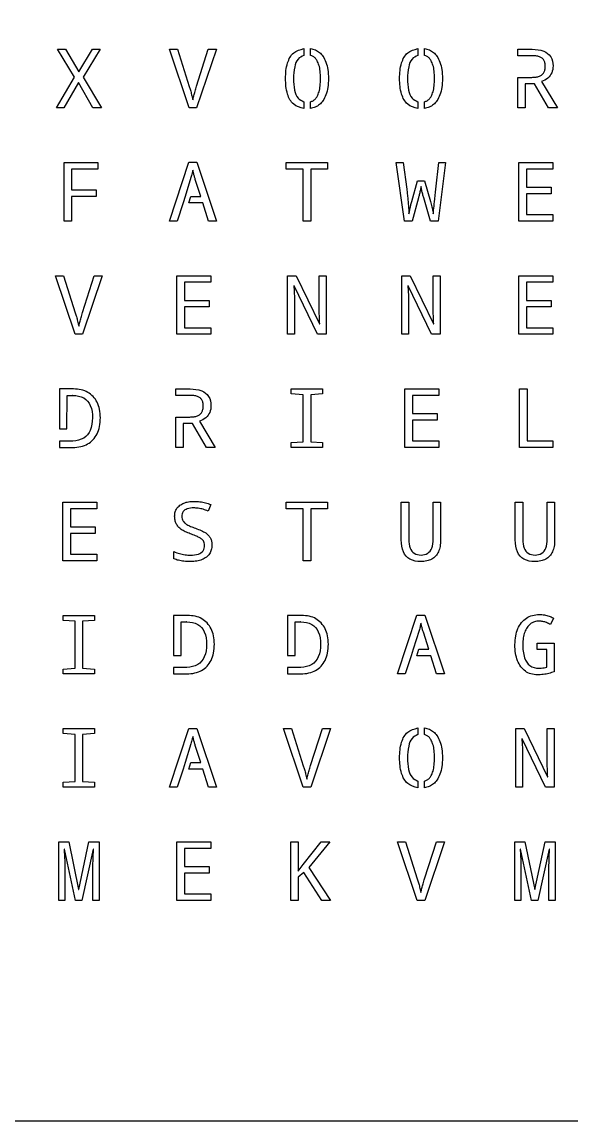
# Model space of a CAD drawing. Extents: x 0 to 500, y 0 to 500.
# Drawn here: x 250 to 375, y 0 to 250 of the extents above; entities that cross this region are included whole.
import ezdxf

# ---------------------------------------------------------------- set-up
doc = ezdxf.new("R2010")
doc.units = 0
doc.layers.add('Layer_1', color=7, linetype='CONTINUOUS')
doc.layers.add('letters', color=7, linetype='CONTINUOUS')

msp = doc.modelspace()

# ---------------------------------------------------------------- linework, layer by layer
at = {"layer": 'Layer_1', "color": 7}
msp.add_lwpolyline([(-0.000001, 500.00001), (500.000091, 500.00001), (500.000091, 0.000084), (-0.000001, 0.000084)], close=True, dxfattribs=at)
at = {"layer": 'letters', "color": 1}
for points in [[(268.093058, 230.457661), (266.160488, 230.457661), (262.908971, 236.243979), (259.556708, 230.457661), (257.825624, 230.457661), (261.974732, 237.419467), (258.109559, 243.779865), (259.932236, 243.779865), (262.963925, 238.686078), (266.023116, 243.779865), (267.772489, 243.779865), (263.907323, 237.474141)], [(314.150931, 231.860931)], [(340.106265, 231.860931)], [(261.278635, 204.704071), (259.575027, 204.704071), (259.575027, 218.026266), (267.277903, 218.026266), (267.277903, 216.531846), (261.278635, 216.531846), (261.278635, 211.829883), (266.929844, 211.829883), (266.929844, 210.335463), (261.278635, 210.335463)], [(315.726339, 204.704071), (314.013559, 204.704071), (314.013559, 216.531846), (310.185012, 216.531846), (310.185012, 218.026266), (319.545732, 218.026266), (319.545732, 216.531846), (315.726339, 216.531846)], [(370.860955, 204.704071), (363.148933, 204.704071), (363.148933, 218.026266), (370.860955, 218.026266), (370.860955, 216.531846), (364.852532, 216.531846), (364.852532, 212.413077), (370.503767, 212.413077), (370.503767, 210.936887), (364.852532, 210.936887), (364.852532, 206.198491), (370.860955, 206.198491)], [(292.995059, 178.950482), (285.28301, 178.950482), (285.28301, 192.27265), (292.995059, 192.27265), (292.995059, 190.77823), (286.986636, 190.77823), (286.986636, 186.659488), (292.637845, 186.659488), (292.637845, 185.183272), (286.986636, 185.183272), (286.986636, 180.444875), (292.995059, 180.444875)], [(370.860955, 178.950482), (363.148933, 178.950482), (363.148933, 192.27265), (370.860955, 192.27265), (370.860955, 190.77823), (364.852532, 190.77823), (364.852532, 186.659488), (370.503767, 186.659488), (370.503767, 185.183272), (364.852532, 185.183272), (364.852532, 180.444875), (370.860955, 180.444875)], [(318.419136, 153.196867), (311.311581, 153.196867), (311.311581, 154.317695), (314.013559, 154.49994), (314.013559, 165.216014), (311.311581, 165.398259), (311.311581, 166.519061), (318.419136, 166.519061), (318.419136, 165.398259), (315.726339, 165.216014), (315.726339, 154.49994), (318.419136, 154.317695)], [(344.905674, 153.196867), (337.193625, 153.196867), (337.193625, 166.519061), (344.905674, 166.519061), (344.905674, 165.024641), (338.897251, 165.024641), (338.897251, 160.905872), (344.548486, 160.905872), (344.548486, 159.429683), (338.897251, 159.429683), (338.897251, 154.691286), (344.905674, 154.691286)], [(363.295486, 153.196867), (363.295486, 166.519061), (365.008239, 166.519061), (365.008239, 154.709516), (370.824337, 154.709516), (370.824337, 153.196867)], [(261.590049, 154.663955)], [(261.590049, 153.196867)], [(267.039751, 127.443251), (259.327732, 127.443251), (259.327732, 140.765472), (267.039751, 140.765472), (267.039751, 139.271052), (261.031339, 139.271052), (261.031339, 135.152283), (266.682538, 135.152283), (266.682538, 133.676094), (261.031339, 133.676094), (261.031339, 128.937671), (267.039751, 128.937671)], [(315.726339, 127.443251), (314.013559, 127.443251), (314.013559, 139.271052), (310.185012, 139.271052), (310.185012, 140.765472), (319.545732, 140.765472), (319.545732, 139.271052), (315.726339, 139.271052)], [(284.586945, 127.889762)], [(266.508548, 101.689662), (259.401003, 101.689662), (259.401003, 102.810463), (262.102965, 102.992735), (262.102965, 113.708836), (259.401003, 113.891081), (259.401003, 115.011883), (266.508548, 115.011883), (266.508548, 113.891081), (263.815729, 113.708836), (263.815729, 102.992735), (266.508548, 102.810463)], [(287.54533, 103.15675)], [(313.500638, 103.15675)], [(287.54533, 101.689662)], [(313.500638, 101.689662)], [(266.508548, 75.936073), (259.401003, 75.936073), (259.401003, 77.056874), (262.102965, 77.239146), (262.102965, 87.95522), (259.401003, 88.137465), (259.401003, 89.258293), (266.508548, 89.258293), (266.508548, 88.137465), (263.815729, 87.95522), (263.815729, 77.239146), (266.508548, 77.056874)], [(340.106265, 77.33937)], [(292.995059, 50.182484), (285.28301, 50.182484), (285.28301, 63.504678), (292.995059, 63.504678), (292.995059, 62.010258), (286.986636, 62.010258), (286.986636, 57.891516), (292.637845, 57.891516), (292.637845, 56.4153), (286.986636, 56.4153), (286.986636, 51.676903), (292.995059, 51.676903)], [(320.223489, 50.182484), (318.290892, 50.182484), (314.169266, 56.542882), (312.88699, 55.504075), (312.88699, 50.182484), (311.183364, 50.182484), (311.183364, 63.504678), (312.88699, 63.504678), (312.88699, 56.843607), (313.99525, 58.37446), (318.144366, 63.504678), (320.058627, 63.504678), (315.286681, 57.700143)]]:
    msp.add_lwpolyline(points, close=True, dxfattribs=at)
for points in [[(292.427184, 243.779865), (294.249872, 243.779865), (289.771032, 230.457661), (288.058251, 230.457661), (283.597747, 243.779865), (285.392945, 243.779865), (288.094923, 235.332741)], [(289.752696, 235.387404), (292.427184, 243.779865)], [(314.150931, 243.943889), (314.150931, 242.413017)], [(315.689694, 242.413017), (315.689694, 243.943889)], [(340.106265, 243.943889), (340.106265, 242.413017)], [(341.645002, 242.413017), (341.645002, 243.943889)], [(366.034082, 242.331007), (364.577762, 242.331007), (362.865009, 242.331007), (362.865009, 243.779865), (366.134835, 243.779865)], [(362.865009, 237.401243), (364.577762, 237.401243), (366.079855, 237.401243)], [(368.250602, 236.426224), (371.886771, 230.457661), (369.880938, 230.457661), (366.67522, 235.961507), (364.577762, 235.961507), (364.577762, 230.457661), (362.865009, 230.457661), (362.865009, 237.401243)], [(315.653076, 230.320977), (315.653076, 231.842728)], [(341.608384, 230.320977), (341.608384, 231.842728)], [(288.4796, 214.590916), (287.160653, 210.335463), (286.675221, 208.831942), (285.337991, 204.704071), (283.597747, 204.704071), (288.021633, 218.080929), (289.80765, 218.080929), (294.249872, 204.704071), (292.491292, 204.704071), (291.172397, 208.831942), (287.975834, 208.831942), (288.461265, 210.335463)], [(340.252817, 209.970973), (338.823988, 204.704071), (337.083744, 204.704071), (335.224438, 218.026266), (336.78151, 218.026266), (337.587511, 211.984796)], [(344.246226, 211.984796), (344.887365, 218.026266), (346.444411, 218.026266), (344.731658, 204.704071), (342.991414, 204.704071), (341.452676, 209.989203)], [(288.461265, 210.335463), (290.686966, 210.335463), (289.468798, 214.199094)], [(338.750698, 209.187304), (340.042156, 213.889267)], [(340.042156, 213.889267), (341.663338, 213.889267), (342.991414, 209.141769)], [(266.471903, 192.27265), (268.294591, 192.27265), (263.815729, 178.950482), (262.102965, 178.950482), (257.642439, 192.27265), (259.43764, 192.27265), (262.139599, 183.825536)], [(263.797412, 183.880225), (266.471903, 192.27265)], [(312.062654, 186.176518), (312.062654, 178.950482), (310.487298, 178.950482), (310.487298, 192.27265), (312.438203, 192.27265), (317.732198, 181.301438), (317.787126, 181.301438)], [(317.658909, 184.982824), (317.658909, 192.27265), (319.2526, 192.27265), (319.2526, 178.950482)], [(338.017961, 186.176518), (338.017961, 178.950482), (336.442606, 178.950482), (336.442606, 192.27265), (338.393511, 192.27265), (343.687506, 181.301438), (343.74246, 181.301438)], [(343.614243, 184.982824), (343.614243, 192.27265), (345.207934, 192.27265), (345.207934, 178.950482)], [(319.2526, 178.950482), (317.283412, 178.950482), (311.971055, 189.976358), (311.897792, 189.976358)], [(345.207934, 178.950482), (343.23872, 178.950482), (337.926362, 189.976358), (337.853099, 189.976358)], [(261.709117, 166.518929), (261.590049, 166.518929), (261.590049, 166.518929), (260.289445, 166.528189), (260.289445, 166.528189), (258.576675, 166.518929), (258.567518, 157.41586)], [(258.567518, 157.41586), (260.252808, 157.41586), (260.289445, 165.070229), (260.289445, 165.070229), (261.590049, 165.070229)], [(261.590049, 165.070229), (261.525935, 165.070229)], [(288.168186, 165.070229), (286.711866, 165.070229), (284.999086, 165.070229), (284.999086, 166.519061), (288.268913, 166.519061)], [(284.999086, 160.140433), (286.711866, 160.140433), (288.213959, 160.140433)], [(290.38468, 159.165443), (294.020875, 153.196867), (292.015016, 153.196867), (288.809324, 158.700703), (286.711866, 158.700703), (286.711866, 153.196867), (284.999086, 153.196867), (284.999086, 160.140433)], [(261.590049, 154.663955), (260.289445, 154.654694), (260.289445, 154.654694), (260.289445, 154.654694), (258.576675, 154.654694), (258.576675, 153.196734), (260.289445, 153.196734), (260.289445, 153.196734), (261.590049, 153.196734)], [(292.97675, 140.246095), (292.390565, 138.751675)], [(336.351007, 132.181674), (336.351007, 140.765472), (338.054606, 140.765472), (338.054606, 132.272796)], [(343.614243, 132.291026), (343.614243, 140.783701), (345.317842, 140.783701)], [(345.317842, 140.783701), (345.317842, 132.145214)], [(362.306288, 132.181674), (362.306288, 140.765472), (364.009914, 140.765472), (364.009914, 132.272796)], [(369.569524, 132.291026), (369.569524, 140.783701), (371.273123, 140.783701)], [(371.273123, 140.783701), (371.273123, 132.145214)], [(284.586945, 127.889762), (284.586945, 129.51179)], [(287.664419, 115.011988), (287.54533, 115.011988), (287.54533, 115.011988), (286.244744, 115.021249), (286.244744, 115.021249), (284.531991, 115.011988), (284.522836, 105.908681)], [(313.619727, 115.011988), (313.500638, 115.011988), (313.500638, 115.011988), (312.200052, 115.021249), (312.200052, 115.021249), (310.487298, 115.011988), (310.478117, 105.908681)], [(340.390215, 111.576559), (339.071267, 107.321106), (338.585836, 105.817559), (337.248606, 101.689662), (335.508362, 101.689662), (339.932248, 115.066572), (341.718265, 115.066572), (346.160513, 101.689662), (344.401907, 101.689662), (343.083012, 105.817559), (339.886449, 105.817559), (340.37188, 107.321106)], [(284.522836, 105.908681), (286.2081, 105.908681), (286.244744, 113.563024), (286.244744, 113.563024), (287.54533, 113.563024)], [(287.54533, 113.563024), (287.481222, 113.563024)], [(310.478117, 105.908681), (312.163407, 105.908681), (312.200052, 113.563024), (312.200052, 113.563024), (313.500638, 113.563024)], [(313.500638, 113.563024), (313.436529, 113.563024)], [(370.970889, 114.419586), (370.311415, 112.943396)], [(340.37188, 107.321106), (342.597581, 107.321106), (341.379413, 111.184711)], [(367.316359, 108.724377), (371.181524, 108.724377), (371.181524, 102.190862)], [(369.48708, 103.257001), (369.48708, 107.229957), (367.316359, 107.229957), (367.316359, 108.724377)], [(287.54533, 103.15675), (286.244744, 103.147754), (286.244744, 103.147754), (286.244744, 103.147754), (284.531991, 103.147754), (284.531991, 101.689768), (286.244744, 101.689768), (286.244744, 101.689768), (287.54533, 101.689768)], [(313.500638, 103.15675), (312.200052, 103.147754), (312.200052, 103.147754), (312.200052, 103.147754), (310.487298, 103.147754), (310.487298, 101.689768), (312.200052, 101.689768), (312.200052, 101.689768), (313.500638, 101.689768)], [(288.4796, 85.822917), (287.160653, 81.567491), (286.675221, 80.063943), (285.337991, 75.936073), (283.597747, 75.936073), (288.021633, 89.312956), (289.80765, 89.312956), (294.249872, 75.936073), (292.491292, 75.936073), (291.172397, 80.063943), (287.975834, 80.063943), (288.461265, 81.567491)], [(318.382491, 89.258293), (320.205179, 89.258293), (315.726339, 75.936073), (314.013559, 75.936073), (309.553028, 89.258293), (311.348252, 89.258293), (314.050204, 80.811179)], [(315.708004, 80.865842), (318.382491, 89.258293)], [(340.106265, 89.422309), (340.106265, 87.891456)], [(341.645002, 87.891456), (341.645002, 89.422309)], [(363.973242, 83.162161), (363.973242, 75.936073), (362.397887, 75.936073), (362.397887, 89.258293), (364.348792, 89.258293), (369.642787, 78.287054), (369.697741, 78.287054)], [(369.569524, 81.96844), (369.569524, 89.258293), (371.163215, 89.258293), (371.163215, 75.936073)], [(288.461265, 81.567491), (290.686966, 81.567491), (289.468798, 85.431122)], [(371.163215, 75.936073), (369.194001, 75.936073), (363.88167, 86.961975), (363.80838, 86.961975)], [(341.608384, 75.799389), (341.608384, 77.321166)], [(259.758212, 58.146654), (259.758212, 50.182484), (258.375174, 50.182484), (258.375174, 63.504678), (260.637494, 63.504678), (262.908971, 52.642791), (262.963925, 52.642791), (265.253735, 63.504678), (267.561854, 63.504678), (267.561854, 50.182484), (266.160488, 50.182484), (266.160488, 58.265107)], [(344.337799, 63.504678), (346.160513, 63.504678), (341.681647, 50.182484), (339.968866, 50.182484), (335.508362, 63.504678), (337.30356, 63.504678), (340.005538, 55.057564)], [(341.663337, 55.112253), (344.337799, 63.504678)], [(363.57941, 58.146654), (363.57941, 50.182484), (362.19638, 50.182484), (362.19638, 63.504678), (364.4587, 63.504678), (366.730174, 52.642791), (366.785128, 52.642791), (369.074912, 63.504678), (371.383057, 63.504678), (371.383057, 50.182484), (369.981692, 50.182484), (369.981692, 58.265107)], [(262.212873, 50.182484), (259.666621, 61.846243), (259.593347, 61.846243)], [(266.288705, 61.82804), (266.215442, 61.82804), (263.623388, 50.182484), (262.212873, 50.182484)], [(366.034082, 50.182484), (363.487811, 61.846243), (363.414548, 61.846243)], [(370.109909, 61.82804), (370.036619, 61.82804), (367.444576, 50.182484), (366.034082, 50.182484)]]:
    msp.add_lwpolyline(points, dxfattribs=at)
for points, knots in [([(314.150931, 230.311875), (313.316811, 230.547252), (311.592482, 231.033834), (310.169162, 233.871811), (309.934635, 237.146158), (310.168541, 240.41737), (311.597553, 243.234228), (313.317226, 243.712177), (314.150931, 243.943889)], [0, 0, 0, 0, 2.496589, 5.161058, 8.769487, 12.351804, 15.000693, 17.493319, 17.493319, 17.493319, 17.493319]), ([(315.689694, 243.943889), (316.063642, 243.865115), (316.799036, 243.710201), (317.773937, 243.092361), (318.622537, 242.144812), (319.283811, 240.8065), (319.684029, 239.074467), (319.795417, 237.136979), (319.683565, 235.19916), (319.280017, 233.466666), (318.614411, 232.129236), (317.759112, 231.1822), (316.775007, 230.563711), (316.03206, 230.402972), (315.653076, 230.320977)], [0, 0, 0, 0, 1.138789, 2.239508, 3.392644, 4.918879, 6.661668, 8.692432, 10.72326, 12.46678, 13.995347, 15.148307, 16.258416, 17.414339, 17.414339, 17.414339, 17.414339]), ([(340.106265, 230.311875), (339.27214, 230.547251), (337.547804, 231.033831), (336.12447, 233.871808), (335.889942, 237.146158), (336.123849, 240.417373), (337.552875, 243.234231), (339.272555, 243.712178), (340.106265, 243.943889)], [0, 0, 0, 0, 2.496603, 5.161076, 8.769506, 12.351823, 15.000716, 17.493355, 17.493355, 17.493355, 17.493355]), ([(341.645002, 243.943889), (342.018949, 243.865115), (342.754343, 243.710201), (343.729244, 243.092361), (344.577845, 242.144812), (345.239118, 240.8065), (345.639336, 239.074467), (345.750725, 237.136979), (345.638872, 235.19916), (345.235325, 233.466666), (344.569719, 232.129236), (343.714419, 231.1822), (342.730314, 230.563711), (341.987367, 230.402972), (341.608384, 230.320977)], [0, 0, 0, 0, 1.138789, 2.239508, 3.392644, 4.918879, 6.661668, 8.692432, 10.72326, 12.46678, 13.995347, 15.148307, 16.258416, 17.414339, 17.414339, 17.414339, 17.414339]), ([(366.134835, 243.779865), (367.041068, 243.741389), (368.633, 243.673801), (370.630078, 242.201783), (371.004989, 240.182241), (370.737571, 238.430976), (369.748919, 237.090578), (368.770919, 236.656932), (368.250602, 236.426224)], [0, 0, 0, 0, 2.679135, 4.706297, 6.872817, 8.459533, 9.941499, 11.626264, 11.626264, 11.626264, 11.626264]), ([(314.150931, 242.413017), (313.676244, 242.170668), (312.611195, 241.626911), (311.934285, 239.535239), (311.763345, 237.134515), (311.924717, 234.734169), (312.601679, 232.635172), (313.673037, 232.099759), (314.150931, 231.860931)], [0, 0, 0, 0, 1.545451, 3.46751, 6.144254, 8.828278, 10.750343, 12.298106, 12.298106, 12.298106, 12.298106]), ([(317.200968, 241.191968), (317.073586, 241.389369), (316.828789, 241.768728), (316.303511, 242.202473), (315.893894, 242.342975), (315.689694, 242.413017)], [0, 0, 0, 0, 0.70261, 1.350247, 1.994041, 1.994041, 1.994041, 1.994041]), ([(317.219277, 233.08201), (317.369323, 233.42352), (317.704246, 234.185816), (317.905283, 235.569274), (317.977934, 237.141133), (317.904339, 238.712936), (317.699732, 240.098999), (317.354837, 240.854786), (317.200968, 241.191968)], [0, 0, 0, 0, 1.11477, 2.488319, 4.155838, 5.835591, 7.210241, 8.317507, 8.317507, 8.317507, 8.317507]), ([(340.106265, 242.413017), (339.631573, 242.170669), (338.566518, 241.626916), (337.889605, 239.53524), (337.718683, 237.134515), (337.88005, 234.734169), (338.557013, 232.635172), (339.628371, 232.099759), (340.106265, 231.860931)], [0, 0, 0, 0, 1.545461, 3.46752, 6.144262, 8.828287, 10.750352, 12.298114, 12.298114, 12.298114, 12.298114]), ([(343.156275, 241.191968), (343.028898, 241.38937), (342.784109, 241.768731), (342.258827, 242.202476), (341.849205, 242.342976), (341.645002, 242.413017)], [0, 0, 0, 0, 0.702603, 1.35024, 1.994045, 1.994045, 1.994045, 1.994045]), ([(343.174585, 233.08201), (343.32463, 233.42352), (343.659553, 234.185816), (343.860591, 235.569274), (343.933241, 237.141133), (343.859647, 238.712936), (343.655039, 240.098999), (343.310144, 240.854786), (343.156275, 241.191968)], [0, 0, 0, 0, 1.11477, 2.488319, 4.155838, 5.835591, 7.210241, 8.317507, 8.317507, 8.317507, 8.317507]), ([(366.079855, 237.401243), (366.398657, 237.411465), (366.982897, 237.430198), (367.77456, 237.624407), (368.402126, 237.961407), (368.843901, 238.477914), (369.088441, 239.152415), (369.151953, 239.909789), (369.089619, 240.660283), (368.848098, 241.314674), (368.407131, 241.810926), (367.772583, 242.124728), (366.964764, 242.304374), (366.364255, 242.321559), (366.034082, 242.331007)], [0, 0, 0, 0, 0.954914, 1.749985, 2.42471, 3.05732, 3.741443, 4.54151, 5.322339, 5.985553, 6.597289, 7.264013, 8.073903, 9.063055, 9.063055, 9.063055, 9.063055]), ([(288.094923, 235.332741), (288.182332, 235.04913), (288.372785, 234.431181), (288.637413, 233.414998), (288.809032, 232.681811), (288.900923, 232.289239)], [0, 0, 0, 0, 0.89024, 1.939713, 3.149276, 3.149276, 3.149276, 3.149276]), ([(288.900923, 232.289239), (288.972293, 232.600289), (289.123513, 233.259345), (289.410943, 234.291871), (289.634979, 235.010046), (289.752696, 235.387404)], [0, 0, 0, 0, 0.957305, 2.028345, 3.214212, 3.214212, 3.214212, 3.214212]), ([(315.653076, 231.842728), (315.866107, 231.914414), (316.29063, 232.057267), (316.836436, 232.495909), (317.08875, 232.882182), (317.219277, 233.08201)], [0, 0, 0, 0, 0.670576, 1.336309, 2.049827, 2.049827, 2.049827, 2.049827]), ([(341.608384, 231.842728), (341.821414, 231.914414), (342.245937, 232.057267), (342.791744, 232.495909), (343.044057, 232.882182), (343.174585, 233.08201)], [0, 0, 0, 0, 0.670576, 1.336309, 2.049827, 2.049827, 2.049827, 2.049827]), ([(314.150931, 231.860931), (314.150931, 231.803559), (314.150931, 231.574069), (314.150931, 231.057717), (314.150931, 230.598737), (314.150931, 230.311875)], [0, 0, 0, 0, 0.172117, 0.688469, 1.549056, 1.549056, 1.549056, 1.549056]), ([(340.106265, 231.860931), (340.106265, 231.803559), (340.106265, 231.574069), (340.106265, 231.057717), (340.106265, 230.598737), (340.106265, 230.311875)], [0, 0, 0, 0, 0.172117, 0.688469, 1.549056, 1.549056, 1.549056, 1.549056]), ([(288.900923, 216.258479), (288.859469, 216.061433), (288.77867, 215.677366), (288.639085, 215.1208), (288.531801, 214.76435), (288.4796, 214.590916)], [0, 0, 0, 0, 0.604054, 1.177375, 1.720683, 1.720683, 1.720683, 1.720683]), ([(289.468798, 214.199094), (289.397875, 214.431653), (289.25771, 214.891255), (289.067997, 215.577862), (288.956166, 216.033433), (288.900923, 216.258479)], [0, 0, 0, 0, 0.729384, 1.441465, 2.136624, 2.136624, 2.136624, 2.136624]), ([(340.848156, 212.558863), (340.784497, 212.22912), (340.66491, 211.609675), (340.470163, 210.745458), (340.321624, 210.216157), (340.252817, 209.970973)], [0, 0, 0, 0, 1.007501, 1.892663, 2.65653, 2.65653, 2.65653, 2.65653]), ([(341.452676, 209.989203), (341.374034, 210.270145), (341.216319, 210.833561), (341.014818, 211.690841), (340.903832, 212.268886), (340.848156, 212.558863)], [0, 0, 0, 0, 0.875167, 1.755103, 2.640869, 2.640869, 2.640869, 2.640869]), ([(337.587511, 211.984796), (337.633518, 211.619777), (337.727656, 210.872894), (337.848282, 209.724426), (337.952088, 208.587084), (338.031484, 207.588533), (338.090031, 206.856783), (338.104453, 206.478299), (338.10956, 206.344276)], [0, 0, 0, 0, 1.103696, 2.258323, 3.46415, 4.529755, 5.263615, 5.665945, 5.665945, 5.665945, 5.665945]), ([(343.650888, 206.344276), (343.674892, 206.624804), (343.752627, 207.533258), (343.962745, 209.412383), (344.139001, 211.011789), (344.246226, 211.984796)], [0, 0, 0, 0, 0.844637, 2.735254, 5.67201, 5.67201, 5.67201, 5.67201]), ([(338.10956, 206.344276), (338.163278, 206.653916), (338.272353, 207.282649), (338.487386, 208.231112), (338.662032, 208.86532), (338.750698, 209.187304)], [0, 0, 0, 0, 0.942692, 1.914167, 2.916008, 2.916008, 2.916008, 2.916008]), ([(342.991414, 209.141769), (343.100317, 208.743037), (343.29335, 208.03628), (343.524857, 207.105229), (343.613971, 206.567174), (343.650888, 206.344276)], [0, 0, 0, 0, 1.240185, 2.198243, 2.875838, 2.875838, 2.875838, 2.875838]), ([(311.897792, 189.976358), (311.929667, 189.461773), (311.987669, 188.525402), (312.047999, 187.258662), (312.058188, 186.506296), (312.062654, 186.176518)], [0, 0, 0, 0, 1.54674, 2.814545, 3.803915, 3.803915, 3.803915, 3.803915]), ([(337.853099, 189.976358), (337.884975, 189.461773), (337.942977, 188.525402), (338.003307, 187.258662), (338.013495, 186.506296), (338.017961, 186.176518)], [0, 0, 0, 0, 1.54674, 2.814545, 3.803915, 3.803915, 3.803915, 3.803915]), ([(262.139599, 183.825536), (262.227014, 183.541929), (262.417481, 182.923986), (262.68211, 181.907802), (262.853721, 181.17461), (262.945607, 180.782034)], [0, 0, 0, 0, 0.890233, 1.939707, 3.149279, 3.149279, 3.149279, 3.149279]), ([(262.945607, 180.782034), (263.016981, 181.093081), (263.168209, 181.752137), (263.455649, 182.784672), (263.679691, 183.502859), (263.797412, 183.880225)], [0, 0, 0, 0, 0.957298, 2.02835, 3.214246, 3.214246, 3.214246, 3.214246]), ([(317.787126, 181.301438), (317.762804, 181.846793), (317.720247, 182.801027), (317.672363, 184.028124), (317.662752, 184.710105), (317.658909, 184.982824)], [0, 0, 0, 0, 1.637718, 2.865591, 3.683804, 3.683804, 3.683804, 3.683804]), ([(343.74246, 181.301438), (343.718138, 181.846793), (343.675581, 182.801027), (343.627697, 184.028124), (343.618086, 184.710105), (343.614243, 184.982824)], [0, 0, 0, 0, 1.637718, 2.865591, 3.683804, 3.683804, 3.683804, 3.683804]), ([(261.525935, 165.070229), (261.533737, 165.070229), (261.548663, 165.070229), (261.570034, 165.070229), (261.583604, 165.070229), (261.590049, 165.070229)], [0, 0, 0, 0, 0.023406, 0.044777, 0.064114, 0.064114, 0.064114, 0.064114]), ([(261.590049, 165.070229), (262.466062, 164.986511), (264.123176, 164.828146), (265.88603, 162.65134), (266.131634, 159.934893), (265.873047, 157.211476), (264.128589, 155.018184), (262.466722, 154.786286), (261.590049, 154.663955)], [0, 0, 0, 0, 2.541743, 4.808101, 7.689838, 10.557634, 12.856307, 15.422787, 15.422787, 15.422787, 15.422787]), ([(266.224597, 164.796703), (265.836549, 165.142871), (265.044943, 165.849045), (263.448707, 166.424002), (262.310261, 166.486125), (261.709117, 166.518929)], [0, 0, 0, 0, 1.549001, 3.159923, 4.962254, 4.962254, 4.962254, 4.962254]), ([(288.213959, 160.140433), (288.532757, 160.150655), (289.116994, 160.169388), (289.908654, 160.363606), (290.536229, 160.7006), (290.977989, 161.217127), (291.22252, 161.891628), (291.28603, 162.649004), (291.223699, 163.399498), (290.982188, 164.053888), (290.541235, 164.55015), (289.906686, 164.863948), (289.098869, 165.043596), (288.498359, 165.060781), (288.168186, 165.070229)], [0, 0, 0, 0, 0.954903, 1.749974, 2.424713, 3.057319, 3.741442, 4.541511, 5.322342, 5.985554, 6.597281, 7.264006, 8.073896, 9.063048, 9.063048, 9.063048, 9.063048]), ([(288.268913, 166.519061), (289.17515, 166.480585), (290.767089, 166.412997), (292.764178, 164.940982), (293.139094, 162.92144), (292.871673, 161.170177), (291.883007, 159.829788), (290.905001, 159.396149), (290.38468, 159.165443)], [0, 0, 0, 0, 2.679149, 4.706319, 6.872839, 8.459546, 9.941511, 11.626286, 11.626286, 11.626286, 11.626286]), ([(266.169643, 154.946318), (266.509184, 155.375886), (267.217532, 156.272047), (267.741101, 158.042448), (267.900764, 159.947072), (267.744202, 161.826776), (267.231055, 163.513921), (266.552424, 164.378871), (266.224597, 164.796703)], [0, 0, 0, 0, 1.62971, 3.399884, 5.430345, 7.346362, 9.03873, 10.620253, 10.620253, 10.620253, 10.620253]), ([(261.590049, 153.196734), (262.203129, 153.243068), (263.36017, 153.330511), (264.972175, 153.908412), (265.778099, 154.606947), (266.169643, 154.946318)], [0, 0, 0, 0, 1.841783, 3.475923, 5.020005, 5.020005, 5.020005, 5.020005]), ([(285.585297, 135.170513), (285.419152, 135.389806), (285.081289, 135.835747), (284.815924, 136.674656), (284.727493, 137.59587), (284.83556, 138.542745), (285.235721, 139.428851), (285.698949, 139.844443), (285.93333, 140.054721)], [0, 0, 0, 0, 0.820158, 1.66782, 2.595745, 3.584442, 4.498383, 5.434424, 5.434424, 5.434424, 5.434424]), ([(285.93333, 140.054721), (286.220788, 140.237653), (286.824657, 140.621939), (287.944142, 140.900098), (289.193907, 140.985457), (290.502593, 140.904858), (291.788582, 140.681183), (292.585221, 140.389466), (292.97675, 140.246095)], [0, 0, 0, 0, 1.016514, 2.135407, 3.410432, 4.768294, 6.060281, 7.308953, 7.308953, 7.308953, 7.308953]), ([(292.390565, 138.751675), (292.009588, 138.892717), (291.276875, 139.163974), (290.167225, 139.405368), (288.943144, 139.494771), (287.712658, 139.403386), (286.58201, 138.705934), (286.367627, 137.723904), (286.449147, 136.990997), (286.645232, 136.463037), (286.88533, 136.196381), (287.004945, 136.063535)], [0, 0, 0, 0, 1.217819, 2.342169, 3.391329, 4.897183, 5.994095, 7.09335, 7.676253, 8.212466, 8.744818, 8.744818, 8.744818, 8.744818]), ([(288.323893, 133.584971), (287.936624, 133.732674), (287.220968, 134.005621), (286.278446, 134.520774), (285.803198, 134.966258), (285.585297, 135.170513)], [0, 0, 0, 0, 1.243965, 2.298788, 3.191933, 3.191933, 3.191933, 3.191933]), ([(287.004945, 136.063535), (287.182704, 135.9289), (287.605742, 135.608493), (288.456006, 135.227951), (289.115539, 134.987206), (289.487081, 134.851584)], [0, 0, 0, 0, 0.66728, 1.588018, 2.77587, 2.77587, 2.77587, 2.77587]), ([(290.934272, 132.373047), (290.745334, 132.498407), (290.289526, 132.800834), (289.402487, 133.183579), (288.713448, 133.44), (288.323893, 133.584971)], [0, 0, 0, 0, 0.679182, 1.638512, 2.886367, 2.886367, 2.886367, 2.886367]), ([(289.487081, 134.851584), (289.934962, 134.680192), (290.738484, 134.372706), (291.777637, 133.84702), (292.275551, 133.390799), (292.491292, 133.193123)], [0, 0, 0, 0, 1.440534, 2.584396, 3.45896, 3.45896, 3.45896, 3.45896]), ([(292.491292, 133.193123), (292.644379, 132.99355), (292.95502, 132.588579), (293.201532, 131.825578), (293.284956, 130.923254), (293.169121, 129.938064), (292.737379, 128.956599), (292.233127, 128.489992), (291.978398, 128.254278)], [0, 0, 0, 0, 0.74988, 1.52165, 2.364224, 3.45678, 4.467491, 5.499297, 5.499297, 5.499297, 5.499297]), ([(284.586945, 129.51179), (285.01022, 129.355527), (285.837497, 129.050117), (287.114872, 128.788231), (288.559237, 128.692673), (290.01801, 128.795077), (291.367138, 129.582112), (291.632542, 130.694779), (291.54344, 131.484265), (291.326163, 132.006973), (291.064787, 132.251131), (290.934272, 132.373047)], [0, 0, 0, 0, 1.352243, 2.642913, 3.893626, 5.691081, 6.984626, 8.250729, 8.838379, 9.370521, 9.901249, 9.901249, 9.901249, 9.901249]), ([(345.317842, 132.145214), (345.297412, 131.656921), (345.259248, 130.744795), (344.87246, 129.49089), (344.2169, 128.482069), (343.283148, 127.75148), (342.096596, 127.333833), (340.404559, 127.191598), (338.277651, 127.492822), (336.49161, 129.537304), (336.401328, 131.235262), (336.351007, 132.181674)], [0, 0, 0, 0, 1.461573, 2.730203, 3.886162, 5.017162, 6.222052, 7.598972, 10.116765, 12.322401, 15.099932, 15.099932, 15.099932, 15.099932]), ([(338.054606, 132.272796), (338.082889, 131.601524), (338.132606, 130.421554), (339.233249, 128.943556), (340.847922, 128.641751), (342.459648, 128.955613), (343.515918, 130.44209), (343.578475, 131.618438), (343.614243, 132.291026)], [0, 0, 0, 0, 1.983907, 3.487337, 5.097887, 6.654704, 8.149697, 10.145722, 10.145722, 10.145722, 10.145722]), ([(371.273123, 132.145214), (371.252693, 131.656921), (371.214529, 130.744795), (370.827741, 129.49089), (370.172181, 128.482069), (369.238429, 127.75148), (368.051877, 127.333833), (366.35984, 127.191598), (364.232932, 127.492822), (362.446891, 129.537304), (362.356609, 131.235262), (362.306288, 132.181674)], [0, 0, 0, 0, 1.461573, 2.730203, 3.886162, 5.017162, 6.222052, 7.598972, 10.116765, 12.322401, 15.099932, 15.099932, 15.099932, 15.099932]), ([(364.009914, 132.272796), (364.038197, 131.601525), (364.087913, 130.421557), (365.188541, 128.943558), (366.803208, 128.64175), (368.414929, 128.955613), (369.471199, 130.44209), (369.533756, 131.618438), (369.569524, 132.291026)], [0, 0, 0, 0, 1.983907, 3.487331, 5.097867, 6.654684, 8.149677, 10.145702, 10.145702, 10.145702, 10.145702]), ([(291.978398, 128.254278), (291.666075, 128.052529), (291.003143, 127.624297), (289.754126, 127.321998), (288.359084, 127.23295), (286.951477, 127.303497), (285.666169, 127.481294), (284.9263, 127.761321), (284.586945, 127.889762)], [0, 0, 0, 0, 1.108776, 2.353476, 3.795706, 5.297399, 6.578615, 7.664194, 7.664194, 7.664194, 7.664194]), ([(292.179904, 113.289762), (291.791857, 113.635931), (291.000249, 114.342105), (289.404012, 114.917062), (288.265564, 114.979185), (287.664419, 115.011988)], [0, 0, 0, 0, 1.549002, 3.159925, 4.962259, 4.962259, 4.962259, 4.962259]), ([(318.135185, 113.289762), (317.747143, 113.635931), (316.955545, 114.342107), (315.359314, 114.917063), (314.220871, 114.979185), (313.619727, 115.011988)], [0, 0, 0, 0, 1.54899, 3.159905, 4.962236, 4.962236, 4.962236, 4.962236]), ([(363.716782, 113.380753), (364.067222, 113.745917), (364.764877, 114.472884), (366.219446, 115.086435), (367.640442, 115.244993), (368.922779, 115.147035), (370.001211, 114.89497), (370.649337, 114.577227), (370.970889, 114.419586)], [0, 0, 0, 0, 1.504893, 2.995929, 4.618592, 5.755644, 6.843827, 7.915282, 7.915282, 7.915282, 7.915282]), ([(287.481222, 113.563024), (287.489025, 113.563024), (287.503951, 113.563024), (287.525321, 113.563024), (287.538887, 113.563024), (287.54533, 113.563024)], [0, 0, 0, 0, 0.02341, 0.044779, 0.064109, 0.064109, 0.064109, 0.064109]), ([(287.54533, 113.563024), (288.421348, 113.479312), (290.078469, 113.320957), (291.841338, 111.144146), (292.086942, 108.427696), (291.82835, 105.704275), (290.08388, 103.510991), (288.422008, 103.279086), (287.54533, 103.15675)], [0, 0, 0, 0, 2.541755, 4.808118, 7.689868, 10.557653, 12.856331, 15.422828, 15.422828, 15.422828, 15.422828]), ([(292.12495, 103.439325), (292.464486, 103.8689), (293.172825, 104.765076), (293.696383, 106.535492), (293.856045, 108.440118), (293.699483, 110.319819), (293.186342, 112.006958), (292.507726, 112.871922), (292.179904, 113.289762)], [0, 0, 0, 0, 1.629716, 3.399904, 5.430382, 7.346376, 9.038741, 10.620275, 10.620275, 10.620275, 10.620275]), ([(313.436529, 113.563024), (313.444332, 113.563024), (313.459259, 113.563024), (313.480628, 113.563024), (313.494195, 113.563024), (313.500638, 113.563024)], [0, 0, 0, 0, 0.02341, 0.044779, 0.064109, 0.064109, 0.064109, 0.064109]), ([(313.500638, 113.563024), (314.376655, 113.479312), (316.033777, 113.320957), (317.796646, 111.144146), (318.04225, 108.427696), (317.783658, 105.704275), (316.039188, 103.510991), (314.377315, 103.279086), (313.500638, 103.15675)], [0, 0, 0, 0, 2.541755, 4.808118, 7.689868, 10.557653, 12.856331, 15.422828, 15.422828, 15.422828, 15.422828]), ([(318.080258, 103.439325), (318.419794, 103.8689), (319.128133, 104.765076), (319.651691, 106.535492), (319.811353, 108.440118), (319.654789, 110.31982), (319.141638, 112.006961), (318.463012, 112.871922), (318.135185, 113.289762)], [0, 0, 0, 0, 1.629716, 3.399904, 5.430382, 7.346376, 9.038744, 10.620286, 10.620286, 10.620286, 10.620286]), ([(340.811538, 113.244095), (340.770084, 113.047051), (340.689285, 112.662988), (340.549701, 112.10643), (340.442416, 111.749988), (340.390215, 111.576559)], [0, 0, 0, 0, 0.604051, 1.177364, 1.720658, 1.720658, 1.720658, 1.720658]), ([(341.379413, 111.184711), (341.30849, 111.417274), (341.168327, 111.87688), (340.978613, 112.563487), (340.866781, 113.019053), (340.811538, 113.244095)], [0, 0, 0, 0, 0.729395, 1.441477, 2.136624, 2.136624, 2.136624, 2.136624]), ([(363.57941, 103.320792), (363.305914, 103.767111), (362.727419, 104.711159), (362.319382, 106.45624), (362.184982, 108.363909), (362.326689, 110.272491), (362.78632, 112.014733), (363.416041, 112.939233), (363.716782, 113.380753)], [0, 0, 0, 0, 1.561677, 3.303238, 5.303431, 7.288654, 9.030909, 10.623607, 10.623607, 10.623607, 10.623607]), ([(370.311415, 112.943396), (370.02274, 113.095186), (369.470393, 113.385618), (368.601099, 113.646226), (367.660065, 113.747076), (366.667947, 113.615855), (365.684007, 113.12298), (365.23728, 112.570546), (365.008239, 112.287309)], [0, 0, 0, 0, 0.976718, 1.868834, 2.703593, 3.800902, 4.829428, 5.911596, 5.911596, 5.911596, 5.911596]), ([(365.008239, 112.287309), (364.809098, 111.939638), (364.384843, 111.198949), (364.088246, 109.842082), (363.97891, 107.873282), (364.13994, 105.616986), (365.42766, 103.359741), (367.146597, 102.949154), (368.244547, 103.014892), (368.865391, 103.100531), (369.276959, 103.204116), (369.48708, 103.257001)], [0, 0, 0, 0, 1.196211, 2.548437, 4.11146, 7.115039, 9.268368, 11.359731, 11.960885, 12.583861, 13.233662, 13.233662, 13.233662, 13.233662]), ([(287.54533, 101.689768), (288.158413, 101.736101), (289.315459, 101.823543), (290.927472, 102.401432), (291.733404, 103.099959), (292.12495, 103.439325)], [0, 0, 0, 0, 1.841793, 3.475939, 5.020017, 5.020017, 5.020017, 5.020017]), ([(313.500638, 101.689768), (314.113721, 101.736101), (315.270767, 101.823543), (316.88278, 102.401432), (317.688711, 103.099959), (318.080258, 103.439325)], [0, 0, 0, 0, 1.841793, 3.475939, 5.020017, 5.020017, 5.020017, 5.020017]), ([(371.181524, 102.190862), (370.77743, 102.053068), (369.961824, 101.77495), (368.665688, 101.560657), (367.28515, 101.466093), (365.868372, 101.621182), (364.524851, 102.245715), (363.897768, 102.958781), (363.57941, 103.320792)], [0, 0, 0, 0, 1.278886, 2.581243, 3.926719, 5.424131, 6.814195, 8.247638, 8.247638, 8.247638, 8.247638]), ([(340.106265, 75.790261), (339.27214, 76.025647), (337.547804, 76.512248), (336.124473, 79.350227), (335.889941, 82.624579), (336.123849, 85.895792), (337.552875, 88.712648), (339.272555, 89.190597), (340.106265, 89.422309)], [0, 0, 0, 0, 2.496613, 5.161097, 8.769522, 12.351836, 15.00073, 17.49337, 17.49337, 17.49337, 17.49337]), ([(340.106265, 87.891456), (339.631573, 87.649104), (338.566517, 87.105345), (337.889605, 85.013662), (337.718684, 82.612932), (337.880049, 80.212588), (338.557012, 78.113594), (339.628371, 77.578192), (340.106265, 77.33937)], [0, 0, 0, 0, 1.545465, 3.467531, 6.144282, 8.828305, 10.750363, 12.298117, 12.298117, 12.298117, 12.298117]), ([(341.645002, 89.422309), (342.018949, 89.343534), (342.754344, 89.18862), (343.729246, 88.570776), (344.57784, 87.623224), (345.239121, 86.284918), (345.639336, 84.552885), (345.750725, 82.615395), (345.638872, 80.677574), (345.235324, 78.945079), (344.569723, 77.607649), (343.714415, 76.660623), (342.730313, 76.042137), (341.987367, 75.881388), (341.608384, 75.799389)], [0, 0, 0, 0, 1.138789, 2.239511, 3.39265, 4.918877, 6.661664, 8.692434, 10.723264, 12.466785, 13.995352, 15.148303, 16.258413, 17.414338, 17.414338, 17.414338, 17.414338]), ([(343.156275, 86.670377), (343.028899, 86.867784), (342.78411, 87.247153), (342.258829, 87.68091), (341.849205, 87.821413), (341.645002, 87.891456)], [0, 0, 0, 0, 0.702615, 1.350258, 1.994065, 1.994065, 1.994065, 1.994065]), ([(288.900923, 87.490506), (288.859469, 87.29346), (288.778669, 86.909389), (288.639084, 86.352814), (288.531801, 85.996356), (288.4796, 85.822917)], [0, 0, 0, 0, 0.604057, 1.177387, 1.720709, 1.720709, 1.720709, 1.720709]), ([(289.468798, 85.431122), (289.397875, 85.663681), (289.25771, 86.123283), (289.067997, 86.809889), (288.956166, 87.26546), (288.900923, 87.490506)], [0, 0, 0, 0, 0.729384, 1.441465, 2.136624, 2.136624, 2.136624, 2.136624]), ([(343.174585, 78.560422), (343.32463, 78.901932), (343.659553, 79.664229), (343.860591, 81.047687), (343.933241, 82.619547), (343.859647, 84.19135), (343.655039, 85.577412), (343.310145, 86.333196), (343.156275, 86.670377)], [0, 0, 0, 0, 1.11477, 2.48832, 4.15584, 5.835593, 7.210241, 8.317505, 8.317505, 8.317505, 8.317505]), ([(363.80838, 86.961975), (363.840256, 86.447391), (363.898258, 85.511024), (363.958588, 84.244293), (363.968776, 83.491935), (363.973242, 83.162161)], [0, 0, 0, 0, 1.546737, 2.814533, 3.803889, 3.803889, 3.803889, 3.803889]), ([(314.050204, 80.811179), (314.137618, 80.527564), (314.328081, 79.909607), (314.592718, 78.893415), (314.764339, 78.160224), (314.85623, 77.767651)], [0, 0, 0, 0, 0.890259, 1.939742, 3.149309, 3.149309, 3.149309, 3.149309]), ([(314.85623, 77.767651), (314.927596, 78.078698), (315.078809, 78.737755), (315.36624, 79.77029), (315.590282, 80.488476), (315.708004, 80.865842)], [0, 0, 0, 0, 0.957293, 2.028342, 3.214238, 3.214238, 3.214238, 3.214238]), ([(369.697741, 78.287054), (369.673419, 78.83241), (369.630862, 79.786644), (369.582978, 81.013741), (369.573367, 81.695722), (369.569524, 81.96844)], [0, 0, 0, 0, 1.637718, 2.865591, 3.683804, 3.683804, 3.683804, 3.683804]), ([(341.608384, 77.321166), (341.821414, 77.392851), (342.245935, 77.535703), (342.791742, 77.974334), (343.044057, 78.360599), (343.174585, 78.560422)], [0, 0, 0, 0, 0.670575, 1.336302, 2.049809, 2.049809, 2.049809, 2.049809]), ([(340.106265, 77.33937), (340.106265, 77.281995), (340.106265, 77.052498), (340.106265, 76.536128), (340.106265, 76.077133), (340.106265, 75.790261)], [0, 0, 0, 0, 0.172123, 0.688493, 1.549109, 1.549109, 1.549109, 1.549109]), ([(259.593347, 61.846243), (259.625287, 61.350226), (259.683667, 60.443592), (259.743807, 59.210242), (259.753796, 58.472717), (259.758212, 58.146654)], [0, 0, 0, 0, 1.491159, 2.725579, 3.7038, 3.7038, 3.7038, 3.7038]), ([(266.160488, 58.265107), (266.164285, 58.534789), (266.173658, 59.200581), (266.221465, 60.388205), (266.264325, 61.305972), (266.288705, 61.82804)], [0, 0, 0, 0, 0.809098, 1.997511, 3.565445, 3.565445, 3.565445, 3.565445]), ([(363.414548, 61.846243), (363.446487, 61.350226), (363.504866, 60.443592), (363.565005, 59.210242), (363.574994, 58.472717), (363.57941, 58.146654)], [0, 0, 0, 0, 1.491158, 2.725579, 3.7038, 3.7038, 3.7038, 3.7038]), ([(369.981692, 58.265107), (369.985488, 58.534789), (369.994861, 59.200581), (370.042669, 60.388205), (370.085528, 61.305972), (370.109909, 61.82804)], [0, 0, 0, 0, 0.809098, 1.997511, 3.565445, 3.565445, 3.565445, 3.565445]), ([(340.005538, 55.057564), (340.092947, 54.773952), (340.2834, 54.155999), (340.548029, 53.139807), (340.719647, 52.406613), (340.811538, 52.014035)], [0, 0, 0, 0, 0.890243, 1.939725, 3.149302, 3.149302, 3.149302, 3.149302]), ([(340.811538, 52.014035), (340.882909, 52.325088), (341.034132, 52.984152), (341.321571, 54.016695), (341.545615, 54.734886), (341.663337, 55.112253)], [0, 0, 0, 0, 0.957311, 2.028371, 3.21427, 3.21427, 3.21427, 3.21427])]:
    msp.add_open_spline(points, degree=3, knots=knots, dxfattribs=at)

doc.saveas('drawing.dxf')
